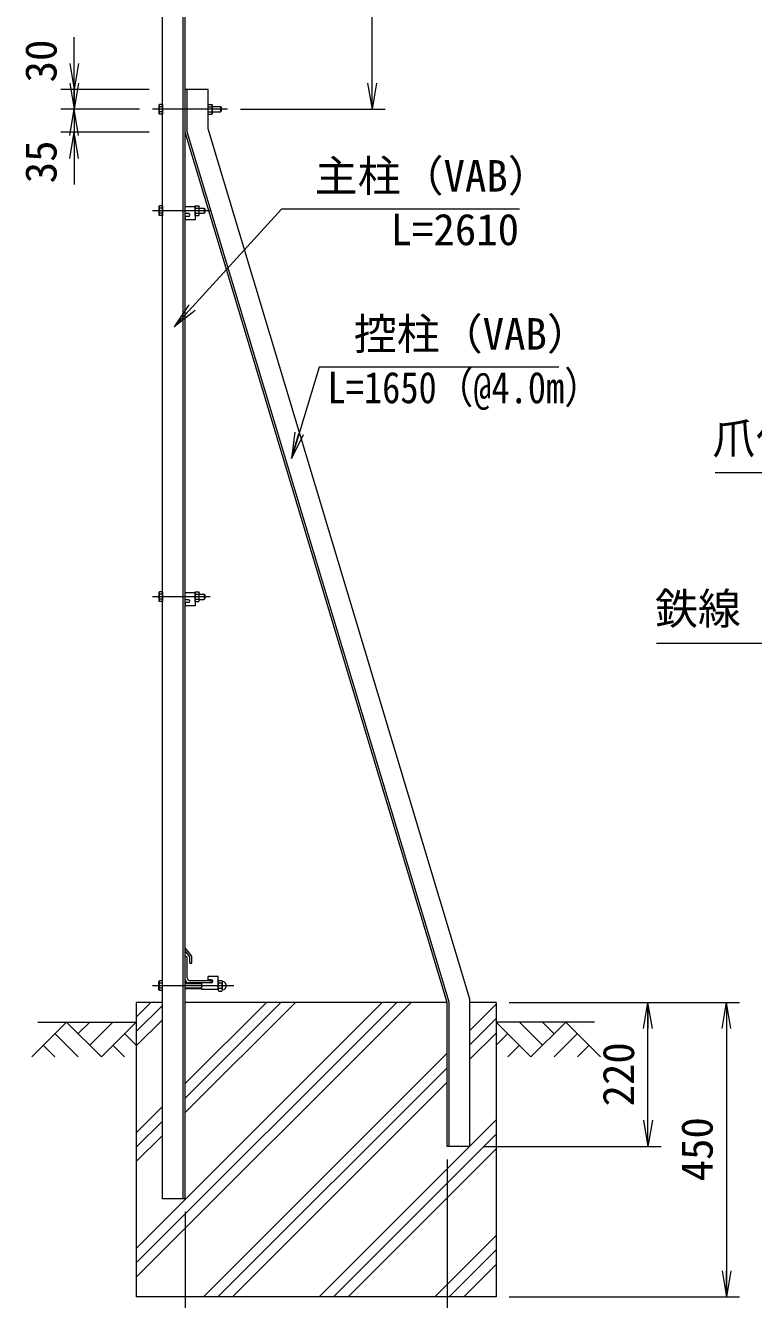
# Model space of a CAD drawing. Units: millimetres at full size. Extents: x -4200 to 4200, y -2970 to 2970.
# Drawn here: x 473 to 1585, y -566 to 1381 of the extents above; entities that cross this region are included whole.
import ezdxf
from ezdxf.enums import TextEntityAlignment as Align

# ---------------------------------------------------------------- set-up
doc = ezdxf.new("R2010")
doc.units = ezdxf.units.MM
doc.header["$LTSCALE"] = 10
doc.linetypes.add('USER1', pattern=[50.8, 31.75, -6.35, 6.35, -6.35])
for name, color, linetype, lineweight in [('0-0_D-STR1', 1, 'Continuous', 18), ('0-1_D-BMK', 2, 'USER1', 13), ('0-2_D-STR-DIM', 7, 'Continuous', 13), ('0-3_D-STR3', 3, 'Continuous', 13), ('0-4_D-BGD', 7, 'Continuous', 18), ('0-5_D-STR4', 7, 'Continuous', 18), ('0-6_D-DCR-HCH', 7, 'Continuous', 13), ('0-7_D-STR-TXT', 7, 'Continuous', 13), ('0-8_0', 7, 'Continuous', 18)]:
    doc.layers.add(name, color=color, linetype=linetype, lineweight=lineweight)
doc.styles.add('ＭＳ ゴシック', font='')
doc.styles.get('ＭＳ ゴシック').set_extended_font_data('MS Gothic')

# ---------------------------------------------------------------- blocks, each defined once
blk = doc.blocks.new('_Open')
at = {"layer": '0-8_0'}
blk.add_line((-10, 1.667), (0, 0), dxfattribs=at)
blk.add_lwpolyline([(-10, -1.667), (0, 0), (-10, 0)], dxfattribs=at)

msp = doc.modelspace()

# ---------------------------------------------------------------- linework, layer by layer
at = {"layer": '0-0_D-STR1'}
for p, q in [((681.86, -411.84), (681.86, 1755.92)), ((713.86, -411.84), (713.86, 1748.83)), ((716.86, -411.84), (716.86, 1748.16)), ((716.86, 1218.16), (716.86, 1283.16)), ((751.86, 1283.16), (716.86, 1283.16)), ((719.86, 1218.6), (719.86, 1283.16)), ((751.86, 1223.31), (751.86, 1283.16)), ((1116.86, -111.84), (716.86, 1218.16)), ((1119.86, -111.4), (719.86, 1218.6)), ((1151.86, -106.69), (751.86, 1223.31)), ((726.86, -41.11), (716.86, -28.61)), ((716.86, -33.18), (716.86, -28.61)), ((723.86, -42.23), (716.86, -33.18)), ((717.86, -41.84), (716.86, -41.84)), ((716.86, -76.84), (716.86, -41.84)), ((719.86, -74.34), (719.86, -43.84)), ((723.86, -52.11), (723.86, -42.23)), ((723.86, -52.11), (726.86, -52.11)), ((726.86, -52.11), (726.86, -41.11)), ((756.86, -81.84), (721.86, -81.84)), ((754.86, -78.84), (724.36, -78.84)), ((756.86, -80.84), (756.86, -81.84)), ((1119.86, -331.84), (1119.86, -111.4)), ((1151.86, -331.84), (1151.86, -106.69)), ((716.86, -411.84), (681.86, -411.84))]:
    msp.add_line(p, q, dxfattribs=at)
msp.add_lwpolyline([(1151.86, -331.84), (1116.86, -331.84), (1116.86, -111.84)], dxfattribs=at)
for centre, radius, start, end in [((717.86, -43.84), 2, 0, 90), ((721.86, -76.84), 5, 180, 270), ((724.36, -74.34), 4.5, 180, 270), ((754.86, -80.84), 2, 0, 90)]:
    msp.add_arc(centre, radius, start, end, dxfattribs=at)
at = {"layer": '0-1_D-BMK'}
for p, q in [((781.2, 1253.16), (666.86, 1253.16)), ((754.86, 1098.16), (666.86, 1098.16)), ((754.86, 508.16), (666.86, 508.16)), ((791.09, -86.34), (666.86, -86.34))]:
    msp.add_line(p, q, dxfattribs=at)
at = {"layer": '0-2_D-STR-DIM'}
for p, q in [((1002.18, 1253.16), (1002.18, 1748.16)), ((546.97, 1323.16), (546.97, 1363.16)), ((546.97, 1293.16), (546.97, 1333.16)), ((661.86, 1283.16), (526.97, 1283.16)), ((546.97, 1283.16), (546.97, 1253.16)), ((646.86, 1253.16), (526.97, 1253.16)), ((646.86, 1253.16), (526.97, 1253.16)), ((546.97, 1253.16), (546.97, 1218.16)), ((801.2, 1253.16), (1022.18, 1253.16)), ((661.86, 1218.16), (526.97, 1218.16)), ((546.97, 1213.16), (546.97, 1173.16)), ((546.97, 1178.16), (546.97, 1138.16)), ((1211.86, -111.84), (1563.8, -111.84)), ((1211.86, -111.84), (1443.8, -111.84)), ((1423.8, -331.84), (1423.8, -111.84)), ((1543.8, -111.84), (1543.8, -561.84)), ((1171.86, -331.84), (1443.8, -331.84)), ((1116.86, -351.84), (1116.86, -739.15)), ((716.86, -431.84), (716.86, -739.15)), ((1211.86, -561.84), (1563.8, -561.84))]:
    msp.add_line(p, q, dxfattribs=at)
at = {"layer": '0-3_D-STR3'}
for p, q in [((676.56, 1259.46), (677.26, 1260.67)), ((676.56, 1259.46), (676.56, 1246.86)), ((676.56, 1246.86), (677.26, 1245.66)), ((681.86, 1260.67), (677.26, 1260.67)), ((681.86, 1256.91), (677.26, 1256.91)), ((681.86, 1249.41), (677.26, 1249.41)), ((681.86, 1260.67), (681.86, 1245.66)), ((751.86, 1245.66), (751.86, 1260.67)), ((751.86, 1256.91), (757.64, 1256.91)), ((751.86, 1249.41), (757.64, 1249.41)), ((758.36, 1246.91), (758.36, 1259.41)), ((758.36, 1257.16), (770.66, 1257.16)), ((758.36, 1249.16), (770.66, 1249.16)), ((770.66, 1257.16), (771.86, 1255.96)), ((771.86, 1255.96), (771.86, 1250.36)), ((681.86, 1245.66), (677.26, 1245.66)), ((676.56, 1104.46), (677.26, 1105.67)), ((676.56, 1104.46), (676.56, 1091.86)), ((676.56, 1091.86), (677.26, 1090.66)), ((681.86, 1105.67), (677.26, 1105.67)), ((681.86, 1101.91), (677.26, 1101.91)), ((681.86, 1094.41), (677.26, 1094.41)), ((681.86, 1090.66), (677.26, 1090.66)), ((681.86, 1105.67), (681.86, 1090.66)), ((731.86, 1104.16), (716.86, 1104.16)), ((721.61, 1093.66), (716.86, 1093.66)), ((731.86, 1105.67), (737.64, 1105.67)), ((731.86, 1090.66), (731.86, 1105.67)), ((731.86, 1104.16), (731.86, 1084.16)), ((731.86, 1101.91), (737.64, 1101.91)), ((731.86, 1094.41), (737.64, 1094.41)), ((731.86, 1090.66), (737.64, 1090.66)), ((737.64, 1105.67), (738.36, 1104.41)), ((737.64, 1090.66), (738.36, 1091.91)), ((738.36, 1091.91), (738.36, 1104.41)), ((738.36, 1102.16), (745.66, 1102.16)), ((738.36, 1094.16), (745.66, 1094.16)), ((745.66, 1102.16), (746.86, 1100.96)), ((745.66, 1102.16), (745.66, 1094.16)), ((745.66, 1094.16), (746.86, 1095.36)), ((746.86, 1100.96), (746.86, 1095.36)), ((716.86, 1089.16), (716.86, 1084.16)), ((721.61, 1089.16), (716.86, 1089.16)), ((731.86, 1084.16), (716.86, 1084.16)), ((676.56, 514.46), (677.26, 515.67)), ((676.56, 514.46), (676.56, 501.86)), ((681.86, 515.67), (677.26, 515.67)), ((681.86, 511.91), (677.26, 511.91)), ((681.86, 515.67), (681.86, 500.66)), ((731.86, 514.16), (716.86, 514.16)), ((731.86, 500.66), (731.86, 515.67)), ((731.86, 514.16), (731.86, 494.16)), ((731.86, 511.91), (737.64, 511.91)), ((738.36, 501.91), (738.36, 514.41)), ((738.36, 512.16), (745.66, 512.16)), ((745.66, 512.16), (746.86, 510.96)), ((746.86, 510.96), (746.86, 505.36)), ((676.56, 501.86), (677.26, 500.66)), ((681.86, 504.41), (677.26, 504.41)), ((681.86, 500.66), (677.26, 500.66)), ((721.61, 503.66), (716.86, 503.66)), ((721.61, 499.16), (716.86, 499.16)), ((716.86, 499.16), (716.86, 494.16)), ((731.86, 494.16), (716.86, 494.16)), ((731.86, 504.41), (737.64, 504.41)), ((738.36, 504.16), (745.66, 504.16)), ((767.11, -72.34), (752.11, -72.34)), ((752.11, -77.34), (752.11, -72.34)), ((756.86, -77.34), (752.11, -77.34)), ((767.11, -92.34), (767.11, -72.34)), ((676.56, -80.04), (677.26, -78.83)), ((676.56, -92.64), (676.56, -80.04)), ((676.56, -92.64), (677.26, -93.84)), ((681.86, -78.83), (677.26, -78.83)), ((681.86, -82.59), (677.26, -82.59)), ((681.86, -90.09), (677.26, -90.09)), ((681.86, -93.84), (677.26, -93.84)), ((681.86, -93.84), (681.86, -78.83)), ((716.86, -82.34), (742.11, -82.34)), ((716.86, -83.09), (742.11, -83.09)), ((716.86, -89.59), (742.11, -89.59)), ((716.86, -90.34), (742.11, -90.34)), ((756.86, -81.84), (742.11, -81.84)), ((742.11, -92.34), (742.11, -81.84)), ((767.11, -92.34), (742.11, -92.34)), ((767.11, -92.57), (767.11, -80.23)), ((767.11, -92.57), (767.11, -80.23)), ((768.11, -78.24), (772.61, -78.24)), ((772.61, -82.29), (768.11, -82.29)), ((772.61, -90.39), (768.11, -90.39)), ((768.11, -94.44), (772.61, -94.44)), ((773.61, -92.57), (773.61, -80.23)), ((773.61, -92.57), (773.61, -80.23))]:
    msp.add_line(p, q, dxfattribs=at)
for points in [[(751.86, 1260.67), (757.64, 1260.67), (758.36, 1259.41)], [(751.86, 1245.66), (757.64, 1245.66), (758.36, 1246.91)], [(770.66, 1257.16), (770.66, 1249.16), (771.86, 1250.36)], [(731.86, 515.67), (737.64, 515.67), (738.36, 514.41)], [(745.66, 512.16), (745.66, 504.16), (746.86, 505.36)], [(731.86, 500.66), (737.64, 500.66), (738.36, 501.91)]]:
    msp.add_lwpolyline(points, dxfattribs=at)
for centre, radius, start, end in [((680, 1258.79), 3.32, 145.61585, 214.38415), ((689.1, 1253.16), 12.42, 162.4121, 197.5879), ((680, 1247.53), 3.32, 145.61585, 214.38415), ((754.89, 1258.79), 3.32, 325.61586, 34.38414), ((754.89, 1247.53), 3.32, 325.61585, 34.38416), ((745.8, 1253.16), 12.42, 342.4121, 17.5879), ((680, 1103.79), 3.32, 145.61585, 214.38415), ((689.1, 1098.16), 12.42, 162.4121, 197.5879), ((680, 1092.53), 3.32, 145.61585, 214.38415), ((721.61, 1091.41), 2.25, 270, 90), ((734.89, 1103.79), 3.32, 325.61586, 34.38414), ((734.89, 1092.53), 3.32, 325.61585, 34.38416), ((725.8, 1098.16), 12.42, 342.4121, 17.5879), ((680, 513.79), 3.32, 145.61585, 214.38415), ((689.1, 508.16), 12.42, 162.4121, 197.5879), ((734.89, 513.79), 3.32, 325.61586, 34.38414), ((725.8, 508.16), 12.42, 342.4121, 17.5879), ((680, 502.53), 3.32, 145.61585, 214.38415), ((721.61, 501.41), 2.25, 270, 90), ((734.89, 502.53), 3.32, 325.61585, 34.38416), ((756.86, -79.59), 2.25, 270, 90), ((680, -80.71), 3.32, 145.61585, 214.38415), ((689.1, -86.34), 12.42, 162.4121, 197.5879), ((680, -91.97), 3.32, 145.61585, 214.38415), ((769.66, -80.26), 2.55, 127.42505, 232.57495), ((775.81, -86.34), 8.7, 152.26063, 207.73937), ((769.65, -92.41), 2.54, 127.21089, 232.78911), ((771.06, -80.26), 2.55, 307.42505, 52.57495), ((764.91, -86.34), 8.7, 332.26063, 27.73937), ((771.07, -92.41), 2.54, 307.21089, 52.78911), ((773.98, -93.28), 0.5, 97.16806, 170.16084), ((773.98, -79.39), 0.5, 196.57981, 262.83194), ((773.11, -86.34), 6.5, 277.16806, 82.83194)]:
    msp.add_arc(centre, radius, start, end, dxfattribs=at)
at = {"layer": '0-4_D-BGD'}
for p, q in [((491.86, -141.84), (641.86, -141.84)), ((1341.86, -141.84), (1191.86, -141.84))]:
    msp.add_line(p, q, dxfattribs=at)
at = {"layer": '0-5_D-STR4'}
for p, q in [((641.86, -111.84), (641.86, -561.84)), ((681.86, -111.84), (641.86, -111.84)), ((1116.86, -111.84), (716.86, -111.84)), ((1191.86, -111.84), (1151.86, -111.84)), ((1191.86, -111.84), (1191.86, -561.84)), ((1191.86, -561.84), (641.86, -561.84))]:
    msp.add_line(p, q, dxfattribs=at)
at = {"layer": '0-6_D-DCR-HCH'}
for p, q in [((641.86, -531.99), (1062.01, -111.84)), ((641.86, -509.9), (1039.92, -111.84)), ((641.86, -134.24), (664.27, -111.84)), ((641.86, -487.8), (1017.82, -111.84)), ((641.86, -156.34), (681.86, -116.34)), ((716.86, -280.22), (885.24, -111.84)), ((716.86, -258.12), (863.14, -111.84)), ((716.86, -236.02), (841.04, -111.84)), ((1151.86, -154.57), (1191.86, -114.57)), ((535.44, -141.84), (482.22, -195.05)), ((535.44, -141.84), (588.65, -195.05)), ((553.17, -159.58), (570.91, -141.84)), ((570.91, -177.31), (606.39, -141.84)), ((588.65, -195.05), (641.86, -141.84)), ((641.86, -178.44), (681.86, -138.44)), ((1151.86, -176.67), (1191.86, -136.67)), ((1245.07, -195.05), (1191.86, -141.84)), ((1262.81, -177.31), (1227.34, -141.84)), ((1298.28, -141.84), (1245.07, -195.05)), ((1280.64, -159.67), (1262.81, -141.84)), ((1298.28, -141.84), (1351.5, -195.05)), ((517.7, -159.58), (553.34, -195.05)), ((624.12, -159.58), (641.86, -177.23)), ((1151.86, -198.77), (1191.86, -158.77)), ((1209.6, -159.58), (1191.86, -177.23)), ((1316.02, -159.58), (1280.38, -195.05)), ((499.96, -177.31), (517.78, -195.05)), ((606.39, -177.31), (624.2, -195.05)), ((744.6, -561.84), (1116.86, -189.57)), ((1227.34, -177.31), (1209.52, -195.05)), ((1333.76, -177.31), (1315.94, -195.05)), ((766.69, -561.84), (1116.86, -211.67)), ((788.79, -561.84), (1116.86, -233.77)), ((641.86, -311.02), (681.86, -271.02)), ((1151.86, -331.35), (1191.86, -291.35)), ((641.86, -333.12), (681.86, -293.12)), ((641.86, -355.22), (681.86, -315.22)), ((943.47, -561.84), (1191.86, -313.45)), ((921.37, -561.84), (1151.37, -331.84)), ((965.57, -561.84), (1191.86, -335.55)), ((1098.15, -561.84), (1191.86, -468.13)), ((1120.25, -561.84), (1191.86, -490.23)), ((1142.34, -561.84), (1191.86, -512.32))]:
    msp.add_line(p, q, dxfattribs=at)
at = {"layer": '0-7_D-STR-TXT'}
for points in [[(1227.66, 1100.35), (863.79, 1100.35), (701.46, 921.94)], [(1287.45, 858.81), (921.3, 858.81), (879.6, 721.15)], [(1526.3, 697.88), (1835.34, 697.88), (1854.84, 608.3)], [(1436.83, 437.13), (1617.7, 437.13), (1705.69, 564.61)]]:
    msp.add_lwpolyline(points, dxfattribs=at)

# ---------------------------------------------------------------- block references
at = {"layer": '0-2_D-STR-DIM', "xscale": 4, "yscale": 4}
for p, rotation in [((546.97, 1283.16), 270), ((546.97, 1253.16), 270), ((1002.18, 1253.16), 270), ((546.97, 1253.16), 90), ((546.97, 1218.16), 90), ((1423.8, -111.84), 90), ((1543.8, -111.84), 90), ((1423.8, -331.84), 270), ((1543.8, -561.84), 270)]:
    msp.add_blockref('_Open', p, dxfattribs=dict(at, rotation=rotation))
at = {"layer": '0-7_D-STR-TXT', "xscale": 4, "yscale": 4}
for p, rotation in [((700.11, 920.46), 227.70172), ((879.02, 719.24), 253.14944)]:
    msp.add_blockref('_Open', p, dxfattribs=dict(at, rotation=rotation))

# ---------------------------------------------------------------- texts
at = {"layer": '0-2_D-STR-DIM', "style": 'ＭＳ ゴシック'}
for s, p in [('30', (534.7, 1294.22)), ('35', (534.7, 1140.05)), ('220', (1417.06, -270.85)), ('450', (1537.06, -385.34))]:
    msp.add_text(s, height=48.09, rotation=90, dxfattribs=at).set_placement(p, align=Align.BOTTOM_LEFT)
at = {"layer": '0-7_D-STR-TXT', "style": 'ＭＳ ゴシック'}
for s, p in [('主柱（VAB）', (914.71, 1112.94)), ('L=2610', (1030.58, 1031.02)), ('控柱（VAB）', (974.5, 871.4)), ('爪付胴縁', (1522.24, 711.87)), ('鉄線', (1434.54, 451.49))]:
    msp.add_text(s, height=48.09, dxfattribs=at).set_placement(p, align=Align.BOTTOM_LEFT)
at = {"layer": '0-7_D-STR-TXT', "style": 'ＭＳ ゴシック', "width": 0.85}
msp.add_text('L=1650（@4.0m）', height=48.09, dxfattribs=at).set_placement((934.25, 789.48), align=Align.BOTTOM_LEFT)

doc.saveas('drawing.dxf')
